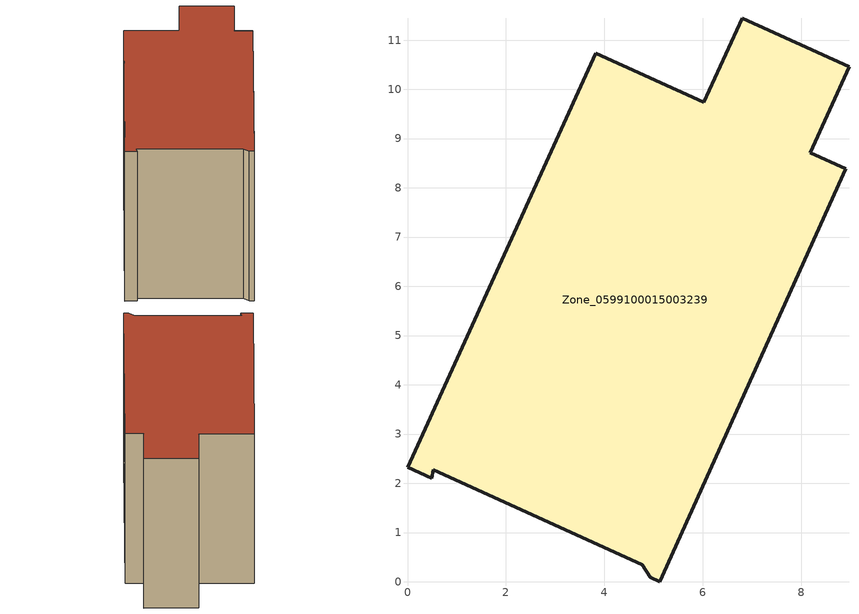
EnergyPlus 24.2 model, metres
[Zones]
Zone_0599100015003239
 floor ground (C_G): 5.12,0 4.93,0.09 4.77,0.35 0.52,2.28 0.49,2.1 0,2.33 3.83,10.74 6.02,9.74 6.8,11.44 8.97,10.46 8.18,8.72 8.9,8.38 z0.85
 wall outside (C_F): 5.12,0 8.9,8.38 8.18,8.72 8.97,10.46 6.8,11.44 6.02,9.74 3.83,10.74 0,2.33 0.49,2.1 0.52,2.28 4.77,0.35 4.93,0.09 5.12,0 z0.85:8.73
 roof outside (C_R): 4.93,0.09 5.12,0 8.9,8.38 8.18,8.72 8.97,10.46 6.8,11.44 6.02,9.74 3.83,10.74 0,2.33 0.49,2.1 0.52,2.28 4.77,0.35 z8.73
[BUILDING]
Pand.0599100015003239: North Axis=0; Terrain=City; Loads Convergence Tolerance Value=0.04; Temperature Convergence Tolerance Value=0.4; Solar Distribution=FullExterior; Maximum Number of Warmup Days=25; Minimum Number of Warmup Days=1
[Site:Location]
Rotterdam.The.Hague.AP_ZH_NLD Design_Conditions: Latitude=51.96; Longitude=4.45; Time Zone=1; Elevation=-4.5
[SITE:GROUNDTEMPERATURE:BUILDINGSURFACE]
18, 18, 18, 18, 18, 18, 18, 18, 18, 18, 18, 18
[MATERIAL] Thermal Absorptance=0.9; Solar Absorptance=0.7; Visible Absorptance=0.7
Name | Roughness | Thickness | Conductivity | Density | Specific Heat
G.TI.1965-1974 | MediumSmooth | 0.15 | 0.882353 | 540 | 1210
F.TI.1965-1974 | Rough | 0.3 | 0.697674 | 1920 | 840
R.TI.1965-1974 | MediumRough | 0.2 | 0.232558 | 1500 | 1000
[CONSTRUCTION]
C_G: G.TI.1965-1974
C_F: F.TI.1965-1974
C_R: R.TI.1965-1974
[ZONE]
Zone_0599100015003239: Type=1; Multiplier=1; Ceiling Height=Autocalculate; Volume=Autocalculate; Floor Area=autocalculate; Part of Total Floor Area=Yes
[ZONEINFILTRATION:DESIGNFLOWRATE]
Infil_Zone_0599100015003239: Zone or ZoneList or Space or SpaceList=Zone_0599100015003239; Schedule=AlwaysOn; Design Flow Rate Calculation Method=Flow/Area; Flow Rate per Floor Area=0.003; Constant Term Coefficient=1; Temperature Term Coefficient=0; Velocity Term Coefficient=0; Velocity Squared Term Coefficient=0
[HVACTEMPLATE:ZONE:IDEALLOADSAIRSYSTEM]
Zone_0599100015003239: Maximum Heating Supply Air Temperature=50; Minimum Cooling Supply Air Temperature=13; Maximum Heating Supply Air Humidity Ratio=0.0156; Minimum Cooling Supply Air Humidity Ratio=0.0077; Heating Limit=NoLimit; Cooling Limit=NoLimit; Dehumidification Control Type=ConstantSensibleHeatRatio; Cooling Sensible Heat Ratio=0.7; Dehumidification Setpoint=60; Humidification Control Type=None; Humidification Setpoint=30; Outdoor Air Method=None; Outdoor Air Flow Rate per Person=0.00944; Outdoor Air Flow Rate per Zone Floor Area=0; Outdoor Air Flow Rate per Zone=0; Demand Controlled Ventilation Type=None; Outdoor Air Economizer Type=NoEconomizer; Heat Recovery Type=None; Sensible Heat Recovery Effectiveness=0.7; Latent Heat Recovery Effectiveness=0.65
[ZONECONTROL:THERMOSTAT]
ThermostatControl_Zone_0599100015003239: Zone or ZoneList=Zone_0599100015003239; Control Type Schedule=DualSetpointControlType; Control 1=Thermostat_Zone_0599100015003239; Temperature Difference Between Cutout And Setpoint=0
[THERMOSTATSETPOINT:DUALSETPOINT]
Thermostat_Zone_0599100015003239: Heating Setpoint Temperature Schedule=HeatingSetpoint_Zone_0599100015003239; Cooling Setpoint Temperature Schedule=CoolingSetpoint_Zone_0599100015003239
[SCHEDULE:COMPACT]
HeatingSetpoint_Zone_0599100015003239: Through: 12/31, For: AllDays, Until: 24:00, 21
CoolingSetpoint_Zone_0599100015003239: Through: 12/31, For: AllDays, Until: 24:00, 24
DualSetpointControlType: Through: 12/31, For: AllDays, Until: 24:00, 4
AlwaysOn: Through: 12/31, For: AllDays, Until: 24:00, 1
